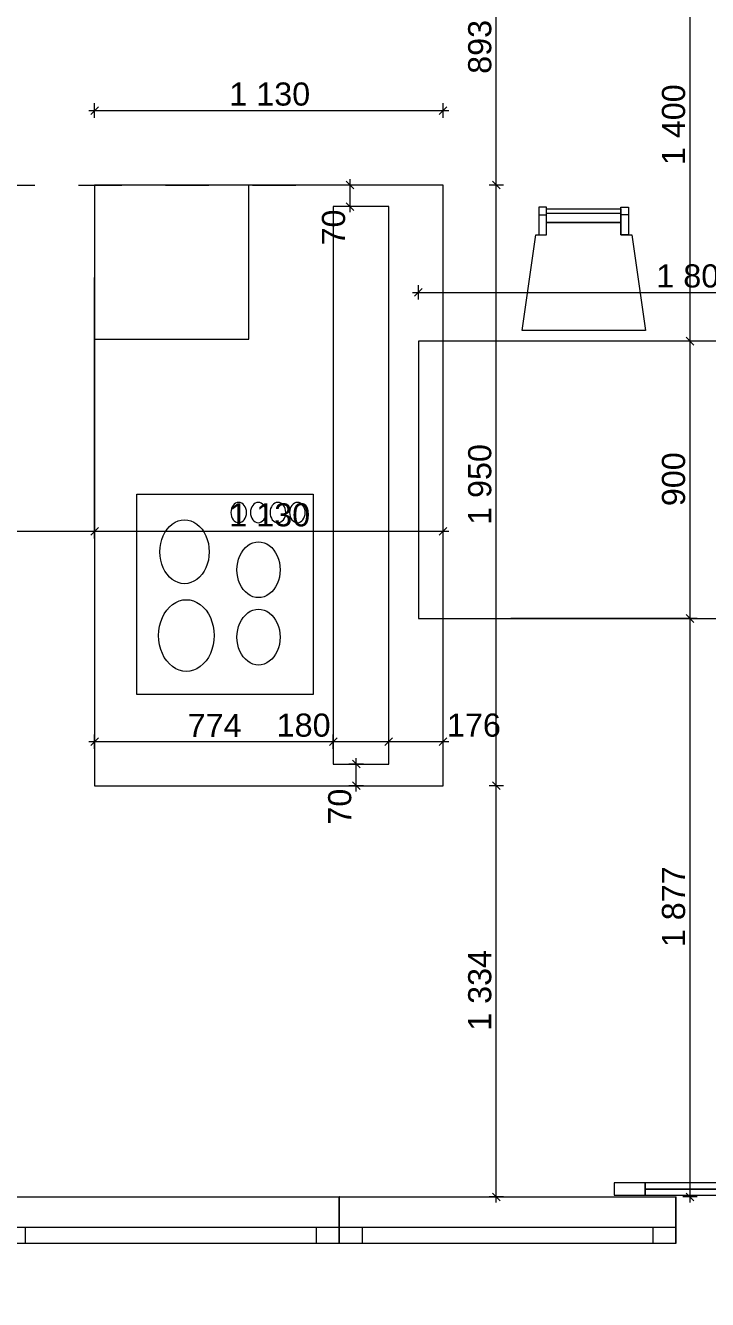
# Model space of a CAD drawing. Header units: millimetres. Extents: x 2336463 to 2579121, y 595385 to 778077.
# Drawn here: x 2403698 to 2405910, y 688994 to 693129 of the extents above; entities that cross this region are included whole.
import ezdxf

# ---------------------------------------------------------------- set-up
doc = ezdxf.new("R2010")
doc.units = ezdxf.units.MM
doc.header["$MEASUREMENT"] = 0
doc.linetypes.add('Штриховая', pattern=[282.222223, 141.111112, -141.111112])
for name, color, linetype in [('1 Планировка', 7, 'Continuous'), ('1 Планировка размеры', 7, 'Continuous'), ('сит план', 7, 'Continuous')]:
    doc.layers.add(name, color=color, linetype=linetype)
for name, color, linetype, lineweight, true_color in [('1 Планировка размеры_Ном._пера__242', 7, 'Continuous', 13, 0x1b55b5), ('Интерьер - Мебель_Ном._пера__62', 7, 'Continuous', 25, 0xaaaaaa), ('сит план_Ном._пера__87', 7, 'Continuous', 20, 0x6a6a6a)]:
    doc.layers.add(name, color=color, linetype=linetype, lineweight=lineweight, true_color=true_color)
for name, color, linetype, lineweight in [('1 Планировка_Ном._пера__1', 7, 'Continuous', 13), ('Двери ARCHICAD_Ном._пера__1', 7, 'Continuous', 13), ('Окна ARCHICAD_Ном._пера__1', 7, 'Continuous', 13), ('сит план_Ном._пера__1', 7, 'Continuous', 13)]:
    doc.layers.add(name, color=color, linetype=linetype, lineweight=lineweight)
doc.styles.add('СГЕНЕРИР_СТИЛЬ_1', font='arial.ttf')
doc.dimstyles.new('СГЕНЕРИР_СТИЛЬ__1', dxfattribs={"dimtxt": 75, "dimasz": 23.75, "dimexe": 0.18, "dimexo": 300, "dimgap": 0, "dimtad": 1, "dimtih": 1, "dimtoh": 1, "dimdec": 0, "dimzin": 0, "dimdsep": 46, "dimtxsty": 'СГЕНЕРИР_СТИЛЬ_1', "dimblk": 'ARROWHEAD_6', "dimblk1": 'ARROWHEAD_6', "dimblk2": 'ARROWHEAD_6', "dimcen": 0.09, "dimclrd": 256, "dimclre": 256, "dimclrt": 256, "dimazin": 0, "dimtfac": 1, "dimtdec": 4, "dimtmove": 0, "dimatfit": 3, "dimfxl": 0, "dimtolj": 1, "dimtzin": 0, "dimarcsym": 0})
doc.dimstyles.new('СГЕНЕРИР_СТИЛЬ__2', dxfattribs={"dimtxt": 75, "dimasz": 23.75, "dimexe": 0.18, "dimexo": 300, "dimgap": 0, "dimtad": 1, "dimdec": 0, "dimzin": 0, "dimdsep": 46, "dimtxsty": 'СГЕНЕРИР_СТИЛЬ_1', "dimblk": 'ARROWHEAD_6', "dimblk1": 'ARROWHEAD_6', "dimblk2": 'ARROWHEAD_6', "dimcen": 0.09, "dimclrd": 256, "dimclre": 256, "dimclrt": 256, "dimazin": 0, "dimtfac": 1, "dimtdec": 4, "dimtmove": 0, "dimatfit": 3, "dimfxl": 0, "dimtolj": 1, "dimtzin": 0, "dimarcsym": 0})
pattern_1 = [(45, (2086872.015, 585813.69), (-63.639609, 63.639609), [])]

# ---------------------------------------------------------------- blocks, each defined once
blk = doc.blocks.new('Перекрытие_182', base_point=(2405052.7, 692610.8))
at = {"layer": '1 Планировка_Ном._пера__1', "color": 7, "linetype": 'Continuous', "lineweight": 13, "flags": 128}
blk.add_lwpolyline([(2405052.7, 692610.8), (2403922.7, 692610.8), (2403922.7, 690661.3), (2405052.7, 690661.3)], close=True, dxfattribs=at)
blk = doc.blocks.new('Перекрытие_189', base_point=(2404972.6, 692104.1))
at = {"layer": '1 Планировка_Ном._пера__1', "color": 7, "linetype": 'Continuous', "lineweight": 13, "flags": 128}
blk.add_lwpolyline([(2404972.6, 692104.1), (2404972.6, 691204), (2406772.2, 691204), (2406772.2, 692104.1)], close=True, dxfattribs=at)
blk = doc.blocks.new('Перекрытие_192', base_point=(2404696.3, 690731.7))
at = {"layer": '1 Планировка_Ном._пера__1', "color": 7, "linetype": 'Continuous', "lineweight": 13, "flags": 128}
blk.add_lwpolyline([(2404696.3, 690731.7), (2404876.3, 690731.7), (2404876.3, 692541.1), (2404696.3, 692541.1)], close=True, dxfattribs=at)
blk = doc.blocks.new('Перекрытие_194', base_point=(2403922.7, 692110.8))
at = {"layer": '1 Планировка_Ном._пера__1', "color": 7, "linetype": 'Continuous', "lineweight": 13, "flags": 128}
blk.add_lwpolyline([(2403922.7, 692110.8), (2404422.7, 692110.8), (2404422.7, 692610.8), (2403922.7, 692610.8)], close=True, dxfattribs=at)
blk = doc.blocks.new('Окно 25_6')
at = {"layer": 'Окна ARCHICAD_Ном._пера__1', "color": 7, "linetype": 'Continuous', "lineweight": 13}
for p, q in [((-546, 0), (546, 0)), ((-546, 0), (-471, 0)), ((-546, 0), (-546, -50)), ((-546, 0), (-546, -50)), ((-471, 0), (-471, -50)), ((-471, 0), (471, 0)), ((471, -50), (471, 0)), ((471, 0), (546, 0)), ((546, 0), (546, -50)), ((546, 0), (546, -50)), ((-471, -50), (-546, -50)), ((-546, -50), (-546, -150)), ((471, -50), (-471, -50)), ((546, -50), (471, -50)), ((546, -50), (546, -150)), ((-546, -150), (546, -150))]:
    blk.add_line(p, q, dxfattribs=at)
blk = doc.blocks.new('Стена_987', base_point=(2402062.1, 689326.8))
at = {"layer": 'сит план_Ном._пера__87', "linetype": 'Continuous', "lineweight": 20, "true_color": 0x6a6a6a}
h = blk.add_hatch(dxfattribs=at)
h.set_pattern_fill('Блоки_Бетонные_Эффективные', color=251, style=0, pattern_type=2)
h.set_pattern_definition(pattern_1)
h.paths.add_polyline_path([(2402362.1, 689176.8), (2402533.2, 689176.8), (2402533.2, 689326.8), (2402362.1, 689326.8)])
h = blk.add_hatch(dxfattribs=at)
h.set_pattern_fill('Блоки_Бетонные_Эффективные', color=251, style=0, pattern_type=2)
h.set_pattern_definition(pattern_1)
h.paths.add_polyline_path([(2404715.9, 689326.8), (2404715.9, 689176.8), (2404716.3, 689176.8), (2404716.3, 689326.8)])
at = {"layer": 'сит план_Ном._пера__1', "color": 7, "linetype": 'Continuous', "lineweight": 13}
for p, q in [((2402533.2, 689226.8), (2402533.2, 689326.8)), ((2404715.9, 689226.8), (2404715.9, 689326.8)), ((2404716.3, 689226.8), (2404716.3, 689326.8)), ((2405808.3, 689226.8), (2405808.3, 689326.8)), ((2402533.2, 689176.8), (2402533.2, 689226.8)), ((2404715.9, 689176.8), (2404715.9, 689226.8)), ((2404716.3, 689176.8), (2404716.3, 689226.8)), ((2405808.3, 689176.8), (2405808.3, 689226.8))]:
    blk.add_line(p, q, dxfattribs=at)
at = {"layer": 'сит план_Ном._пера__1', "color": 7, "linetype": 'Continuous', "lineweight": 13, "flags": 128}
for points in [[(2402533.2, 689326.8), (2402362.1, 689326.8)], [(2404716.3, 689326.8), (2404715.9, 689326.8)], [(2402362.1, 689176.8), (2402533.2, 689176.8)], [(2404715.9, 689176.8), (2404716.3, 689176.8)]]:
    blk.add_lwpolyline(points, dxfattribs=at)
at = {"layer": 'Окна ARCHICAD_Ном._пера__1', "color": 7, "linetype": 'Continuous', "lineweight": 13, "xscale": -1, "zscale": 1000, "rotation": 180}
for p in [(2403079.2, 689176.8), (2404169.9, 689176.8), (2405262.3, 689176.8)]:
    blk.add_blockref('Окно 25_6', p, dxfattribs=at)
blk = doc.blocks.new('Двупольная Наружная Раздвижная Дверь 25')
at = {"layer": 'Двери ARCHICAD_Ном._пера__1', "color": 7, "linetype": 'Continuous', "lineweight": 13}
for p, q in [((-1012.5, 195), (-1112.5, 195)), ((-1112.5, 195), (-1112.5, 155)), ((-1012.5, 155), (-1012.5, 195)), ((-300, 175), (-1012.5, 175)), ((-200, 195), (-300, 195)), ((-300, 195), (-300, 155)), ((-200, 155), (-200, 195)), ((200, 195), (300, 195)), ((200, 155), (200, 195)), ((300, 195), (300, 155)), ((300, 175), (1012.5, 175)), ((1012.5, 155), (1012.5, 195)), ((1012.5, 195), (1112.5, 195)), ((1112.5, 195), (1112.5, 155)), ((-1112.5, 155), (-1012.5, 155)), ((-912.5, 0), (-912.5, 150)), ((-300, 155), (-200, 155)), ((300, 155), (200, 155)), ((912.5, 0), (912.5, 150)), ((1112.5, 155), (1012.5, 155))]:
    blk.add_line(p, q, dxfattribs=at)
at = {"layer": 'Двери ARCHICAD_Ном._пера__1', "color": 7, "linetype": 'Continuous', "lineweight": 13, "flags": 128}
for points in [[(-300, 195), (-1012.5, 195), (-1012.5, 175), (-300, 175)], [(-300, 175), (-1012.5, 175), (-1012.5, 155), (-300, 155)], [(300, 195), (1012.5, 195), (1012.5, 175), (300, 175)], [(300, 175), (1012.5, 175), (1012.5, 155), (300, 155)]]:
    blk.add_lwpolyline(points, close=True, dxfattribs=at)
blk = doc.blocks.new('Стена_988', base_point=(2405807.1, 689326.8))
at = {"layer": 'сит план_Ном._пера__87', "linetype": 'Continuous', "lineweight": 20, "true_color": 0x6a6a6a}
h = blk.add_hatch(dxfattribs=at)
h.set_pattern_fill('Блоки_Бетонные_Эффективные', color=251, style=0, pattern_type=2)
h.set_pattern_definition(pattern_1)
h.paths.add_polyline_path([(2405807.8, 689326.8), (2405807.1, 689326.8), (2405807.1, 689176.8), (2405807.8, 689176.8)])
at = {"layer": 'сит план_Ном._пера__1', "color": 7, "linetype": 'Continuous', "lineweight": 13}
for p, q in [((2405807.8, 689176.8), (2405807.8, 689326.8)), ((2407632.8, 689176.8), (2407632.8, 689326.8))]:
    blk.add_line(p, q, dxfattribs=at)
at = {"layer": 'сит план_Ном._пера__1', "color": 7, "linetype": 'Continuous', "lineweight": 13, "flags": 128}
blk.add_lwpolyline([(2405807.8, 689326.8), (2405807.1, 689326.8)], dxfattribs=at)
at = {"layer": 'Двери ARCHICAD_Ном._пера__1', "color": 7, "linetype": 'Continuous', "lineweight": 13, "xscale": -1, "zscale": 1000}
blk.add_blockref('Двупольная Наружная Раздвижная Дверь 25', (2406720.3, 689176.8), dxfattribs=at)
blk = doc.blocks.new('Варочная Панель Электрическая 25')
at = {"layer": '1 Планировка_Ном._пера__1', "color": 7, "linetype": 'Continuous', "lineweight": 13}
for p, q in [((572, 650), (0, 650)), ((0, 650), (0, 0)), ((572, 0), (572, 650)), ((0, 0), (572, 0))]:
    blk.add_line(p, q, dxfattribs=at)
for centre, major_axis, start_param, end_param in [((161, 458.4), (0, 116.5), 4.712389, 7.853982), ((395, 463.5), (0, 90.6), 4.712389, 7.853982), ((161, 458.4), (0, 116.5), 1.570796, 4.712389), ((395, 463.5), (0, 90.6), 1.570796, 4.712389), ((395, 244.7), (0, 90.6), 4.712389, 7.853982), ((155, 186.5), (0, 103.6), 4.712389, 7.853982), ((395, 244.7), (0, 90.6), 1.570796, 4.712389), ((155, 186.5), (0, 103.6), 1.570796, 4.712389)]:
    blk.add_ellipse(centre, major_axis=major_axis, ratio=0.772308, start_param=start_param, end_param=end_param, dxfattribs=at)
for centre in [(330.7, 59.2), (394.2, 59.2), (457.7, 59.2), (521.2, 59.2)]:
    blk.add_ellipse(centre, major_axis=(0, 32.9), ratio=0.772308, dxfattribs=at)
blk = doc.blocks.new('Обеденный Стул 01 25')
at = {"layer": '1 Планировка_Ном._пера__1', "color": 7, "linetype": 'Continuous', "lineweight": 13}
for p, q in [((54.4, 375), (79.4, 375)), ((79.4, 380), (320.6, 380)), ((345.6, 375), (320.6, 375))]:
    blk.add_line(p, q, dxfattribs=at)
at = {"layer": '1 Планировка_Ном._пера__1', "color": 7, "linetype": 'Continuous', "lineweight": 13, "flags": 128}
for points in [[(54.4, 310), (79.4, 310), (79.4, 400), (54.4, 400)], [(79.4, 350), (320.6, 350), (320.6, 395), (79.4, 395)], [(345.6, 310), (320.6, 310), (320.6, 400), (345.6, 400)], [(0, 0), (400, 0), (355.7, 310), (320.6, 310), (320.6, 350), (79.4, 350), (79.4, 310), (44.3, 310)]]:
    blk.add_lwpolyline(points, close=True, dxfattribs=at)
blk = doc.blocks.new('*D3702', base_point=(2086872, 585813.7))
at = {"layer": '1 Планировка размеры_Ном._пера__242', "color": 152, "linetype": 'Continuous', "lineweight": 13, "true_color": 0x1b55b5}
for p, q in [((2405876.7, 691204), (2405272.6, 691204)), ((2405840.8, 691216.5), (2405865.8, 691191.5)), ((2405853.3, 689326.8), (2405853.3, 691204)), ((2405840.8, 689339.3), (2405865.8, 689314.3)), ((2405876.7, 689326.8), (2405829.9, 689326.8)), ((2405853.3, 689308.1), (2405853.3, 689326.8))]:
    blk.add_line(p, q, dxfattribs=at)
at = {"layer": '1 Планировка размеры_Ном._пера__242', "color": 152, "lineweight": 13, "true_color": 0x1b55b5, "insert": (2405838.3, 690137.2), "char_height": 75, "attachment_point": 7, "rotation": 90, "style": 'СГЕНЕРИР_СТИЛЬ_1'}
blk.add_mtext('\\A1;{\\pql;\\fArial|b0|i0|c204|p38;1\xa0877}', dxfattribs=at)
blk = doc.blocks.new('ARROWHEAD_6')
at = {"color": 0, "linetype": 'Continuous', "lineweight": 0}
for p, q in [((0, 0), (-1, 0)), ((-0.5, -0.5), (0.5, 0.5))]:
    blk.add_line(p, q, dxfattribs=at)
blk = doc.blocks.new('*D3703', base_point=(2086872, 585813.7))
at = {"layer": '1 Планировка размеры_Ном._пера__242', "color": 152, "linetype": 'Continuous', "lineweight": 13, "true_color": 0x1b55b5}
for p, q in [((2405840.8, 692116.6), (2405865.8, 692091.6)), ((2405876.7, 692104.1), (2405272.6, 692104.1)), ((2405853.3, 691204), (2405853.3, 692104.1)), ((2405876.7, 691204), (2405272.6, 691204)), ((2405840.8, 691216.5), (2405865.8, 691191.5))]:
    blk.add_line(p, q, dxfattribs=at)
at = {"layer": '1 Планировка размеры_Ном._пера__242', "color": 152, "lineweight": 13, "true_color": 0x1b55b5, "insert": (2405838.3, 691568.7), "char_height": 75, "attachment_point": 7, "rotation": 90, "style": 'СГЕНЕРИР_СТИЛЬ_1'}
blk.add_mtext('\\A1;{\\pql;\\fArial|b0|i0|c204|p38;900}', dxfattribs=at)
blk = doc.blocks.new('*D3704', base_point=(2086872, 585813.7))
at = {"layer": '1 Планировка размеры_Ном._пера__242', "color": 152, "linetype": 'Continuous', "lineweight": 13, "true_color": 0x1b55b5}
for p, q in [((2405840.8, 693516.1), (2405865.8, 693491.1)), ((2405876.7, 693503.6), (2405829.9, 693503.6)), ((2405853.3, 692104.1), (2405853.3, 693503.6)), ((2405840.8, 692116.6), (2405865.8, 692091.6)), ((2405876.7, 692104.1), (2405272.6, 692104.1))]:
    blk.add_line(p, q, dxfattribs=at)
at = {"layer": '1 Планировка размеры_Ном._пера__242', "color": 152, "lineweight": 13, "true_color": 0x1b55b5, "insert": (2405838.3, 692675.6), "char_height": 75, "attachment_point": 7, "rotation": 90, "style": 'СГЕНЕРИР_СТИЛЬ_1'}
blk.add_mtext('\\A1;{\\pql;\\fArial|b0|i0|c204|p38;1\xa0400}', dxfattribs=at)
blk = doc.blocks.new('*D3708', base_point=(2086872, 585813.7))
at = {"layer": '1 Планировка размеры_Ном._пера__242', "color": 152, "linetype": 'Continuous', "lineweight": 13, "true_color": 0x1b55b5}
for p, q in [((2403922.7, 691463.6), (2403922.7, 692310.8)), ((2403034.7, 691499.5), (2403009.7, 691474.5)), ((2403022.2, 691463.6), (2403022.2, 691510.5)), ((2403022.2, 691487), (2403922.7, 691487)), ((2403935.2, 691499.5), (2403910.2, 691474.5))]:
    blk.add_line(p, q, dxfattribs=at)
at = {"layer": '1 Планировка размеры_Ном._пера__242', "color": 152, "lineweight": 13, "true_color": 0x1b55b5, "insert": (2403387.1, 691502), "char_height": 75, "attachment_point": 7, "style": 'СГЕНЕРИР_СТИЛЬ_1'}
blk.add_mtext('\\A1;{\\pql;\\fArial|b0|i0|c204|p38;900}', dxfattribs=at)
blk = doc.blocks.new('*D3709', base_point=(2086872, 585813.7))
at = {"layer": '1 Планировка размеры_Ном._пера__242', "color": 152, "linetype": 'Continuous', "lineweight": 13, "true_color": 0x1b55b5}
for p, q in [((2403922.7, 691463.6), (2403922.7, 692310.8)), ((2403935.2, 691499.5), (2403910.2, 691474.5)), ((2403922.7, 691487), (2405052.7, 691487)), ((2405040.2, 691474.5), (2405065.2, 691499.5)), ((2405052.7, 690961.3), (2405052.7, 691510.5)), ((2405052.7, 691487), (2405071.4, 691487))]:
    blk.add_line(p, q, dxfattribs=at)
at = {"layer": '1 Планировка размеры_Ном._пера__242', "color": 152, "lineweight": 13, "true_color": 0x1b55b5, "insert": (2404359.4, 691502), "char_height": 75, "attachment_point": 7, "style": 'СГЕНЕРИР_СТИЛЬ_1'}
blk.add_mtext('\\A1;{\\pql;\\fArial|b0|i0|c204|p38;1\xa0130}', dxfattribs=at)
blk = doc.blocks.new('*D3711', base_point=(2086872, 585813.7))
at = {"layer": '1 Планировка размеры_Ном._пера__242', "color": 152, "linetype": 'Continuous', "lineweight": 13, "true_color": 0x1b55b5}
for p, q in [((2405248.3, 690661.3), (2405201.5, 690661.3)), ((2405212.4, 690673.8), (2405237.4, 690648.8)), ((2405224.9, 689326.8), (2405224.9, 690661.3)), ((2405212.4, 689339.3), (2405237.4, 689314.3)), ((2405248.3, 689326.8), (2405201.5, 689326.8)), ((2405224.9, 689308.1), (2405224.9, 689326.8))]:
    blk.add_line(p, q, dxfattribs=at)
at = {"layer": '1 Планировка размеры_Ном._пера__242', "color": 152, "lineweight": 13, "true_color": 0x1b55b5, "insert": (2405209.9, 689865.8), "char_height": 75, "attachment_point": 7, "rotation": 90, "style": 'СГЕНЕРИР_СТИЛЬ_1'}
blk.add_mtext('\\A1;{\\pql;\\fArial|b0|i0|c204|p38;1\xa0334}', dxfattribs=at)
blk = doc.blocks.new('*D3712', base_point=(2086872, 585813.7))
at = {"layer": '1 Планировка размеры_Ном._пера__242', "color": 152, "linetype": 'Continuous', "lineweight": 13, "true_color": 0x1b55b5}
for p, q in [((2405248.3, 692610.8), (2405201.5, 692610.8)), ((2405212.4, 692623.3), (2405237.4, 692598.3)), ((2405224.9, 690661.3), (2405224.9, 692610.8)), ((2405248.3, 690661.3), (2405201.5, 690661.3)), ((2405212.4, 690673.8), (2405237.4, 690648.8))]:
    blk.add_line(p, q, dxfattribs=at)
at = {"layer": '1 Планировка размеры_Ном._пера__242', "color": 152, "lineweight": 13, "true_color": 0x1b55b5, "insert": (2405209.9, 691507.8), "char_height": 75, "attachment_point": 7, "rotation": 90, "style": 'СГЕНЕРИР_СТИЛЬ_1'}
blk.add_mtext('\\A1;{\\pql;\\fArial|b0|i0|c204|p38;1\xa0950}', dxfattribs=at)
blk = doc.blocks.new('*D3713', base_point=(2086872, 585813.7))
at = {"layer": '1 Планировка размеры_Ном._пера__242', "color": 152, "linetype": 'Continuous', "lineweight": 13, "true_color": 0x1b55b5}
for p, q in [((2405212.4, 693516.1), (2405237.4, 693491.1)), ((2405248.3, 693503.6), (2404772.7, 693503.6)), ((2405224.9, 692610.8), (2405224.9, 693503.6)), ((2405248.3, 692610.8), (2405201.5, 692610.8)), ((2405212.4, 692623.3), (2405237.4, 692598.3))]:
    blk.add_line(p, q, dxfattribs=at)
at = {"layer": '1 Планировка размеры_Ном._пера__242', "color": 152, "lineweight": 13, "true_color": 0x1b55b5, "insert": (2405209.9, 692971.9), "char_height": 75, "attachment_point": 7, "rotation": 90, "style": 'СГЕНЕРИР_СТИЛЬ_1'}
blk.add_mtext('\\A1;{\\pql;\\fArial|b0|i0|c204|p38;893}', dxfattribs=at)
blk = doc.blocks.new('*D3730', base_point=(2086872, 585813.7))
at = {"layer": '1 Планировка размеры_Ном._пера__242', "color": 152, "linetype": 'Continuous', "lineweight": 13, "true_color": 0x1b55b5}
for p, q in [((2403922.7, 690780.9), (2403922.7, 690827.8)), ((2404696.3, 690780.9), (2404696.3, 690827.8)), ((2403903.9, 690804.4), (2403922.7, 690804.4)), ((2403935.2, 690816.9), (2403910.2, 690791.9)), ((2403922.7, 690804.4), (2404696.3, 690804.4)), ((2404708.8, 690816.9), (2404683.8, 690791.9))]:
    blk.add_line(p, q, dxfattribs=at)
at = {"layer": '1 Планировка размеры_Ном._пера__242', "color": 152, "lineweight": 13, "true_color": 0x1b55b5, "char_height": 75, "attachment_point": 7, "style": 'СГЕНЕРИР_СТИЛЬ_1'}
for s, insert in [('\\A1;{\\pql;\\fArial|b0|i0|c204|p38;774}', (2404224.1, 690819.4)), ('\\A1;{\\pql;\\fArial|b0|i0|c204|p38;180}', (2404513, 690819.4))]:
    blk.add_mtext(s, dxfattribs=dict(at, insert=insert))
blk = doc.blocks.new('*D3731', base_point=(2086872, 585813.7))
at = {"layer": '1 Планировка размеры_Ном._пера__242', "color": 152, "linetype": 'Continuous', "lineweight": 13, "true_color": 0x1b55b5}
for p, q in [((2404696.3, 690780.9), (2404696.3, 690827.8)), ((2404876.3, 690780.9), (2404876.3, 690827.8)), ((2404708.8, 690816.9), (2404683.8, 690791.9)), ((2404696.3, 690804.4), (2404876.3, 690804.4)), ((2404888.8, 690816.9), (2404863.8, 690791.9))]:
    blk.add_line(p, q, dxfattribs=at)
blk = doc.blocks.new('*D3732', base_point=(2086872, 585813.7))
at = {"layer": '1 Планировка размеры_Ном._пера__242', "color": 152, "linetype": 'Continuous', "lineweight": 13, "true_color": 0x1b55b5}
for p, q in [((2404876.3, 690780.9), (2404876.3, 690827.8)), ((2405052.7, 690780.9), (2405052.7, 690827.8)), ((2404888.8, 690816.9), (2404863.8, 690791.9)), ((2404876.3, 690804.4), (2405052.7, 690804.4)), ((2405040.2, 690791.9), (2405065.2, 690816.9)), ((2405052.7, 690804.4), (2405071.4, 690804.4))]:
    blk.add_line(p, q, dxfattribs=at)
at = {"layer": '1 Планировка размеры_Ном._пера__242', "color": 152, "lineweight": 13, "true_color": 0x1b55b5, "insert": (2405065.2, 690819.4), "char_height": 75, "attachment_point": 7, "style": 'СГЕНЕРИР_СТИЛЬ_1'}
blk.add_mtext('\\A1;{\\pql;\\fArial|b0|i0|c204|p38;176}', dxfattribs=at)
blk = doc.blocks.new('*D3733', base_point=(2086872, 585813.7))
at = {"layer": '1 Планировка размеры_Ном._пера__242', "color": 152, "linetype": 'Continuous', "lineweight": 13, "true_color": 0x1b55b5}
for p, q in [((2404783.3, 690719.2), (2404758.3, 690744.2)), ((2404770.8, 690731.7), (2404770.8, 690750.4)), ((2404794.2, 690731.7), (2404747.3, 690731.7)), ((2404770.8, 690661.3), (2404770.8, 690731.7)), ((2404794.2, 690661.3), (2404747.3, 690661.3)), ((2404758.3, 690673.8), (2404783.3, 690648.8)), ((2404770.8, 690642.6), (2404770.8, 690661.3))]:
    blk.add_line(p, q, dxfattribs=at)
at = {"layer": '1 Планировка размеры_Ном._пера__242', "color": 152, "lineweight": 13, "true_color": 0x1b55b5, "insert": (2404755.8, 690535), "char_height": 75, "attachment_point": 7, "rotation": 90, "style": 'СГЕНЕРИР_СТИЛЬ_1'}
blk.add_mtext('\\A1;{\\pql;\\fArial|b0|i0|c204|p38;70}', dxfattribs=at)
blk = doc.blocks.new('*D3734', base_point=(2086872, 585813.7))
at = {"layer": '1 Планировка размеры_Ном._пера__242', "color": 152, "linetype": 'Continuous', "lineweight": 13, "true_color": 0x1b55b5}
for p, q in [((2404774.2, 692610.8), (2404727.4, 692610.8)), ((2404763.3, 692598.3), (2404738.3, 692623.3)), ((2404750.8, 692610.8), (2404750.8, 692629.6)), ((2404750.8, 692541.1), (2404750.8, 692610.8)), ((2404774.2, 692541.1), (2404727.4, 692541.1)), ((2404738.3, 692553.6), (2404763.3, 692528.6)), ((2404750.8, 692522.3), (2404750.8, 692541.1))]:
    blk.add_line(p, q, dxfattribs=at)
at = {"layer": '1 Планировка размеры_Ном._пера__242', "color": 152, "lineweight": 13, "true_color": 0x1b55b5, "insert": (2404735.8, 692414.8), "char_height": 75, "attachment_point": 7, "rotation": 90, "style": 'СГЕНЕРИР_СТИЛЬ_1'}
blk.add_mtext('\\A1;{\\pql;\\fArial|b0|i0|c204|p38;70}', dxfattribs=at)
blk = doc.blocks.new('*D3735', base_point=(2086872, 585813.7))
at = {"layer": '1 Планировка размеры_Ном._пера__242', "color": 152, "linetype": 'Continuous', "lineweight": 13, "true_color": 0x1b55b5}
for p, q in [((2403903.9, 692852.7), (2403922.7, 692852.7)), ((2403935.2, 692865.2), (2403910.2, 692840.2)), ((2403922.7, 692829.3), (2403922.7, 692876.2)), ((2403922.7, 692852.7), (2405052.7, 692852.7)), ((2405040.2, 692840.2), (2405065.2, 692865.2)), ((2405052.7, 692829.3), (2405052.7, 692876.2)), ((2405052.7, 692852.7), (2405071.4, 692852.7))]:
    blk.add_line(p, q, dxfattribs=at)
at = {"layer": '1 Планировка размеры_Ном._пера__242', "color": 152, "lineweight": 13, "true_color": 0x1b55b5, "insert": (2404359.4, 692867.7), "char_height": 75, "attachment_point": 7, "style": 'СГЕНЕРИР_СТИЛЬ_1'}
blk.add_mtext('\\A1;{\\pql;\\fArial|b0|i0|c204|p38;1\xa0130}', dxfattribs=at)
blk = doc.blocks.new('*D3759', base_point=(2086872, 585813.7))
at = {"layer": '1 Планировка размеры_Ном._пера__242', "color": 152, "linetype": 'Continuous', "lineweight": 13, "true_color": 0x1b55b5}
for p, q in [((2404985.1, 692274.9), (2404960.1, 692249.9)), ((2404972.6, 692239), (2404972.6, 692285.8)), ((2406759.7, 692249.9), (2406784.7, 692274.9)), ((2406772.2, 692239), (2406772.2, 692285.8)), ((2404953.9, 692262.4), (2404972.6, 692262.4)), ((2404972.6, 692262.4), (2406772.2, 692262.4)), ((2406772.2, 692262.4), (2406791, 692262.4))]:
    blk.add_line(p, q, dxfattribs=at)
at = {"layer": '1 Планировка размеры_Ном._пера__242', "color": 152, "lineweight": 13, "true_color": 0x1b55b5, "insert": (2405744.2, 692277.4), "char_height": 75, "attachment_point": 7, "style": 'СГЕНЕРИР_СТИЛЬ_1'}
blk.add_mtext('\\A1;{\\pql;\\fArial|b0|i0|c204|p38;1\xa0800}', dxfattribs=at)
blk = doc.blocks.new('*D3789', base_point=(2086872, 585813.7))
at = {"layer": '1 Планировка размеры_Ном._пера__242', "color": 152, "linetype": 'Continuous', "lineweight": 13, "true_color": 0x1b55b5}
for p, q in [((2401713, 689339.3), (2401738, 689314.3)), ((2401762.1, 689326.8), (2401702.1, 689326.8)), ((2401725.5, 689176.8), (2401725.5, 689326.8)), ((2401762.1, 689176.8), (2401702.1, 689176.8)), ((2401713, 689189.3), (2401738, 689164.3)), ((2401725.5, 689158.1), (2401725.5, 689176.8))]:
    blk.add_line(p, q, dxfattribs=at)
at = {"layer": '1 Планировка размеры_Ном._пера__242', "color": 152, "lineweight": 13, "true_color": 0x1b55b5, "insert": (2401710.5, 688993.6), "char_height": 75, "attachment_point": 7, "rotation": 90, "style": 'СГЕНЕРИР_СТИЛЬ_1'}
blk.add_mtext('\\A1;{\\pql;\\fArial|b0|i0|c204|p38;150}', dxfattribs=at)
blk = doc.blocks.new('*D3790', base_point=(2086872, 585813.7))
at = {"layer": '1 Планировка размеры_Ном._пера__242', "color": 152, "linetype": 'Continuous', "lineweight": 13, "true_color": 0x1b55b5}
for p, q in [((2401749, 693616.8), (2401702.1, 693616.8)), ((2401713, 693629.3), (2401738, 693604.3)), ((2401725.5, 689326.8), (2401725.5, 693616.8)), ((2401713, 689339.3), (2401738, 689314.3)), ((2401762.1, 689326.8), (2401702.1, 689326.8))]:
    blk.add_line(p, q, dxfattribs=at)
at = {"layer": '1 Планировка размеры_Ном._пера__242', "color": 152, "lineweight": 13, "true_color": 0x1b55b5, "insert": (2401710.5, 691343.6), "char_height": 75, "attachment_point": 7, "rotation": 90, "style": 'СГЕНЕРИР_СТИЛЬ_1'}
blk.add_mtext('\\A1;{\\pql;\\fArial|b0|i0|c204|p38;4\xa0290}', dxfattribs=at)
blk = doc.blocks.new('*D3841', base_point=(2086872, 585813.7))
at = {"layer": '1 Планировка размеры_Ном._пера__242', "color": 152, "linetype": 'Continuous', "lineweight": 13, "true_color": 0x1b55b5}
for p, q in [((2402367.1, 693316.8), (2402367.1, 693166.2)), ((2402272.2, 693189.7), (2402253.4, 693189.7)), ((2402284.7, 693202.2), (2402259.7, 693177.2)), ((2402272.2, 693213.1), (2402272.1, 692371.8)), ((2402367.1, 693189.7), (2402272.2, 693189.7)), ((2402354.6, 693177.2), (2402379.6, 693202.2)), ((2410960.7, 693189.5), (2402367.1, 693189.7))]:
    blk.add_line(p, q, dxfattribs=at)

msp = doc.modelspace()

# ---------------------------------------------------------------- linework, layer by layer
at = {"layer": '1 Планировка_Ном._пера__1', "color": 7, "linetype": 'Штриховая', "lineweight": 13}
msp.add_line((2403023.1, 692610.8), (2404654, 692610.8), dxfattribs=at)

# ---------------------------------------------------------------- block references
at = {"layer": '1 Планировка', "color": 7, "linetype": 'Continuous', "lineweight": 13}
for name, p in [('Перекрытие_182', (2405052.7, 692610.8)), ('Перекрытие_194', (2403922.7, 692110.8)), ('Перекрытие_192', (2404696.3, 690731.7)), ('Перекрытие_189', (2404972.6, 692104.1))]:
    msp.add_blockref(name, p, dxfattribs=at)
at = {"layer": '1 Планировка_Ном._пера__1', "color": 7, "linetype": 'Continuous', "lineweight": 13, "xscale": -1, "zscale": 1000, "rotation": 180}
msp.add_blockref('Варочная Панель Электрическая 25', (2404059.1, 691607), dxfattribs=at)
at = {"layer": 'Интерьер - Мебель_Ном._пера__62', "color": 253, "linetype": 'Continuous', "lineweight": 25, "true_color": 0xaaaaaa, "xscale": -1, "zscale": 1000}
msp.add_blockref('Обеденный Стул 01 25', (2405708.7, 692139), dxfattribs=at)
at = {"layer": 'сит план', "color": 7, "lineweight": 13}
for name, p in [('Стена_988', (2405807.1, 689326.8)), ('Стена_987', (2402062.1, 689326.8))]:
    msp.add_blockref(name, p, dxfattribs=at)

# ---------------------------------------------------------------- dimensions: what is measured, and where the dimension line sits
at = {"layer": '1 Планировка размеры', "color": 152, "linetype": 'Continuous', "lineweight": 13, "true_color": 0x1b55b5}
for base, p1, p2, angle, picture, middle, turn in [((2401725.5, 693616.8), (2404084.6, 689326.8), (2403372.1, 693616.8), 90, '*D3790', (2401673, 691472.4), 90), ((2402272.2, 693189.7), (2402367.1, 693616.8), (2402272.1, 692071.8), 179.9989, '*D3841', (2402436.8, 693242.2), 359.9989), ((2405224.9, 693503.6), (2405052.7, 692610.8), (2404472.7, 693503.6), 90, '*D3713', (2405172.4, 693057.6), 90), ((2405853.3091, 693503.6482), (2404972.6427, 692104.1048), (2405732.722, 693503.6482), 90, '*D3704', (2405800.8091, 692804.4716), 90), ((2404750.8, 692610.8), (2404876.3, 692541.1), (2405052.7, 692610.8), 90, '*D3734', (2404698.3, 692471.9), 90), ((2405224.8958, 692610.8173), (2405052.6647, 690661.3045), (2405052.6647, 692610.8173), 90, '*D3712', (2405172.3958, 691636.656), 90), ((2405853.3, 692104.1), (2404972.6, 691204), (2404972.6, 692104.1), 90, '*D3703', (2405800.8, 691654.5), 90), ((2405853.3, 691204), (2405807.1, 689326.8), (2404972.6, 691204), 90, '*D3702', (2405800.8, 690266), 90), ((2404770.8, 690731.7), (2405052.7, 690661.3), (2404876.3, 690731.7), 90, '*D3733', (2404718.3, 690592.2), 90), ((2405224.8958, 690661.3045), (2404084.6189, 689326.8179), (2405052.6647, 690661.3045), 90, '*D3711', (2405172.3958, 689994.6563), 90), ((2401725.5, 689326.8), (2403934.6, 689176.8), (2404084.6, 689326.8), 90, '*D3789', (2401673, 689079.3), 90)]:
    dim = msp.add_linear_dim(base=base, p1=p1, p2=p2, angle=angle, dimstyle='СГЕНЕРИР_СТИЛЬ__2', dxfattribs=at)
    dim.commit()
    dim.dimension.update_dxf_attribs({"geometry": picture, "text_midpoint": middle, "dimtype": 160, "text_rotation": turn})
for base, p1, p2, picture, middle in [((2405052.7, 692852.7), (2403922.7, 692610.8), (2405052.7, 692610.8), '*D3735', (2404488.3, 692905.2)), ((2403922.6693, 691487.0329), (2403022.208, 691616.5844), (2403922.6693, 692610.8173), '*D3708', (2403472.8316, 691539.5329)), ((2405052.7, 691487), (2403922.7, 692610.8), (2405052.7, 690661.3), '*D3709', (2404488.3, 691539.5)), ((2406772.2, 692262.4), (2404972.6, 692104.1), (2406772.2, 692104.1), '*D3759', (2405873, 692314.9)), ((2404696.3, 690804.4), (2403922.7, 690661.3), (2404696.3, 690731.7), '*D3730', (2404309.9, 690856.9)), ((2405052.7, 690804.4), (2404876.3, 690731.7), (2405052.7, 690661.3), '*D3732', (2405150.9, 690856.9)), ((2404876.3, 690804.4), (2404696.3, 690731.7), (2404876.3, 690731.7), '*D3731', (2404598.8, 690856.9))]:
    dim = msp.add_linear_dim(base=base, p1=p1, p2=p2, dimstyle='СГЕНЕРИР_СТИЛЬ__1', dxfattribs=at)
    dim.commit()
    dim.dimension.update_dxf_attribs({"geometry": picture, "text_midpoint": middle, "dimtype": 160})

doc.saveas('drawing.dxf')
